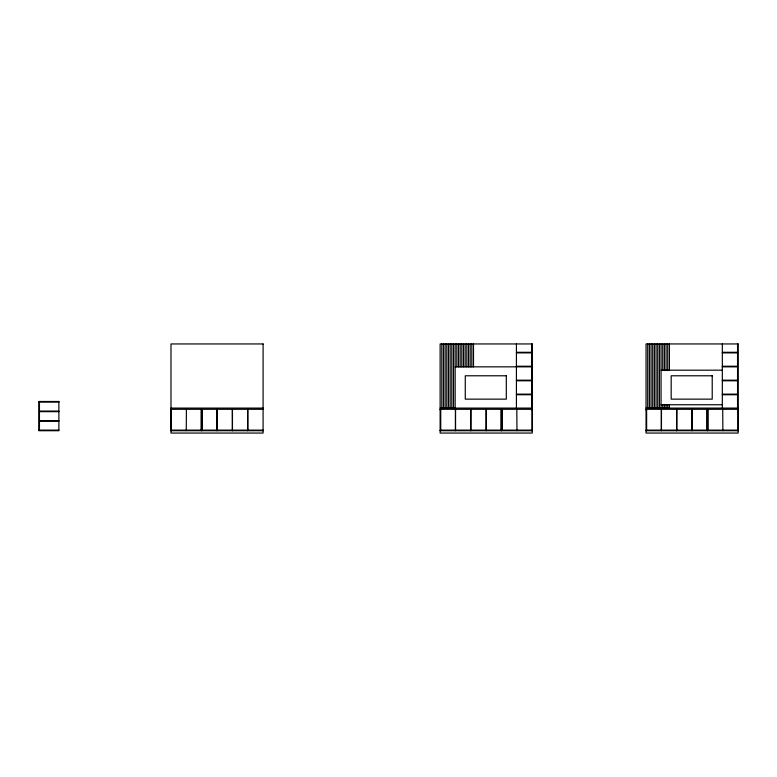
<?xml version="1.0" encoding="UTF-8"?>
<svg xmlns="http://www.w3.org/2000/svg" width="777" height="777" viewBox="0 0 777 777"><rect width="100%" height="100%" fill="white"/><g stroke="black" fill="none" stroke-linecap="round" stroke-linejoin="round"><path stroke-width="1.17" d="M516.423 352.292L531.643 352.292M722.328 352.292L737.548 352.292M516.423 352.894L531.643 352.894M722.328 352.894L737.548 352.894M516.423 366.239L531.643 366.239M722.328 366.239L737.548 366.239M455.147 366.841L531.643 366.841M722.328 366.841L737.548 366.841M661.062 370.182L722.328 370.182M516.423 380.186L531.643 380.186M722.328 380.186L737.548 380.186M516.423 380.788L531.643 380.788M722.328 380.788L737.548 380.788M516.423 394.143L531.643 394.143M722.328 394.143L737.548 394.143M516.423 394.745L531.643 394.745M722.328 394.745L737.548 394.745M38.85 402.078L58.877 402.078M661.062 404.749L722.328 404.749M170.989 408.09L263.092 408.09M440.132 408.09L532.245 408.09M646.046 408.09L738.15 408.09M170.989 409.294L263.092 409.294M440.132 409.294L532.245 409.294M646.046 409.294L738.15 409.294M170.989 409.897L171.581 409.897M440.132 409.897L440.734 409.897L440.734 430.118M531.643 409.897L532.245 409.897M646.046 409.897L646.639 409.897L646.639 430.118M737.548 409.897L738.15 409.897M39.452 411.062L58.877 411.062M39.452 411.664L58.877 411.664M39.452 420.6L58.877 420.6M39.452 421.202L58.877 421.202M38.85 430.118L58.877 430.118M170.989 430.118L263.092 430.118M440.132 430.118L532.245 430.118M646.046 430.118L738.15 430.118M170.989 430.72L263.092 430.72M440.132 430.72L532.245 430.72M646.046 430.72L738.15 430.72M738.082 409.362L738.082 430.652M737.548 343.949L737.548 408.09M722.736 409.362L722.863 430.652M722.328 343.949L722.328 408.09M708.051 430.118L708.051 409.897L706.847 409.897L706.847 430.118M707.517 409.362L707.517 430.652M707.449 409.294L707.449 430.72M692.161 409.362L692.161 430.652M692.025 409.362L692.025 430.652M676.816 409.362L676.748 430.72M676.68 409.362L676.68 430.652M669.405 343.949L669.405 370.571M669.405 404.458L669.405 408.09M667.734 343.949L667.734 370.571M667.734 404.458L667.734 408.09M666.064 343.949L666.064 370.571M666.064 404.458L666.064 408.09M664.393 343.949L664.393 370.571M664.393 404.458L664.393 408.09M662.732 343.949L662.732 370.571M662.732 404.458L662.732 408.09M661.46 409.362L661.46 430.652M661.324 409.362L661.324 430.652M661.062 343.949L661.062 408.09M659.391 343.949L659.391 408.09M657.721 343.949L657.721 408.09M656.05 343.949L656.05 408.09M654.389 343.949L654.389 408.09M652.719 343.949L652.719 408.09M651.048 343.949L651.048 408.09M649.378 343.949L649.378 408.09M647.707 343.949L647.707 408.09M532.177 409.362L532.177 430.652M531.643 343.949L531.643 408.09M516.822 409.362L516.958 430.652M516.423 343.949L516.423 408.09M502.136 430.118L502.136 409.897L500.942 409.897L500.942 430.118M501.602 409.362L501.602 430.652M501.534 409.294L501.534 430.72M486.256 409.362L486.256 430.652M486.12 409.362L486.12 430.652M473.504 343.949L473.504 366.938M471.833 343.949L471.833 366.938M470.901 409.362L470.833 430.72M470.765 409.362L470.765 430.652M470.172 343.949L470.172 366.938M468.502 343.949L468.502 366.938M466.831 343.949L466.831 366.938M465.161 343.949L465.161 366.938M463.49 343.949L463.49 366.938M461.829 343.949L461.829 366.938M460.159 343.949L460.159 366.938M458.488 343.949L458.488 366.938M456.818 343.949L456.818 366.938M455.555 409.362L455.555 430.652M455.419 409.362L455.419 430.652M455.147 343.949L455.147 408.09M453.486 343.949L453.486 408.09M451.816 343.949L451.816 408.09M450.145 343.949L450.145 408.09M448.475 343.949L448.475 408.09M446.804 343.949L446.804 408.09M445.143 343.949L445.143 408.09M443.473 343.949L443.473 408.09M441.802 343.949L441.802 408.09M247.805 409.362L247.805 430.652M247.678 409.362L247.678 430.652M232.459 409.362L232.459 430.652M232.323 409.362L232.391 430.72M217.104 409.362L217.104 430.652M216.968 409.362L216.968 430.652M202.292 430.118L202.292 409.897L201.088 409.897L201.088 430.118M201.69 409.294L201.69 430.72M201.622 409.362L201.622 430.652M186.402 409.362L186.266 430.652M171.047 409.362L171.047 430.652M39.452 402.078L39.452 430.118M263.092 343.949L170.989 343.949L170.989 433.051L263.092 433.051L263.092 343.949M532.245 343.949L440.132 343.949L440.132 433.051L532.245 433.051L532.245 343.949M738.15 343.949L646.046 343.949L646.046 433.051L738.15 433.051L738.15 343.949M506.313 375.786L465.268 375.786L465.268 399.145L506.313 399.145L506.313 375.786M712.218 375.786L671.173 375.786L671.173 399.145L712.218 399.145L712.218 375.786M58.877 401.486L38.85 401.486L38.85 430.72L58.877 430.72L58.877 401.486"/></g></svg>
